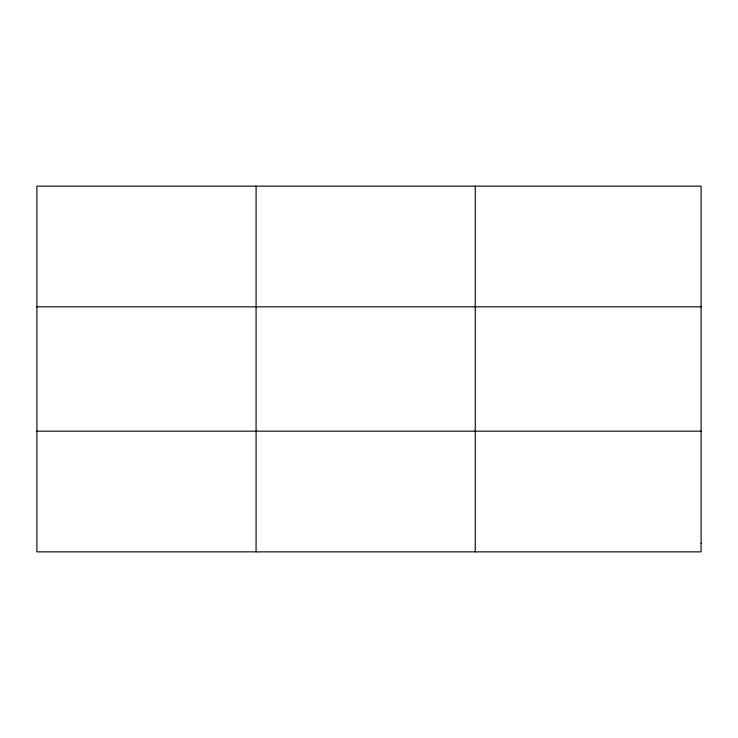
<?xml version="1.0" encoding="UTF-8"?>
<svg xmlns="http://www.w3.org/2000/svg" width="738" height="738" viewBox="0 0 738 738"><rect width="100%" height="100%" fill="white"/><g stroke="black" fill="none" stroke-linecap="round" stroke-linejoin="round"><path stroke-width="1.11" d="M256.086 186.142L256.086 551.858M475.272 186.142L475.272 551.858M36.9 306.833L701.1 306.833M36.9 431.167L701.1 431.167M701.1 543.233L701.1 551.858L36.9 551.858L36.9 186.142L701.1 186.142L701.1 543.233"/></g></svg>
